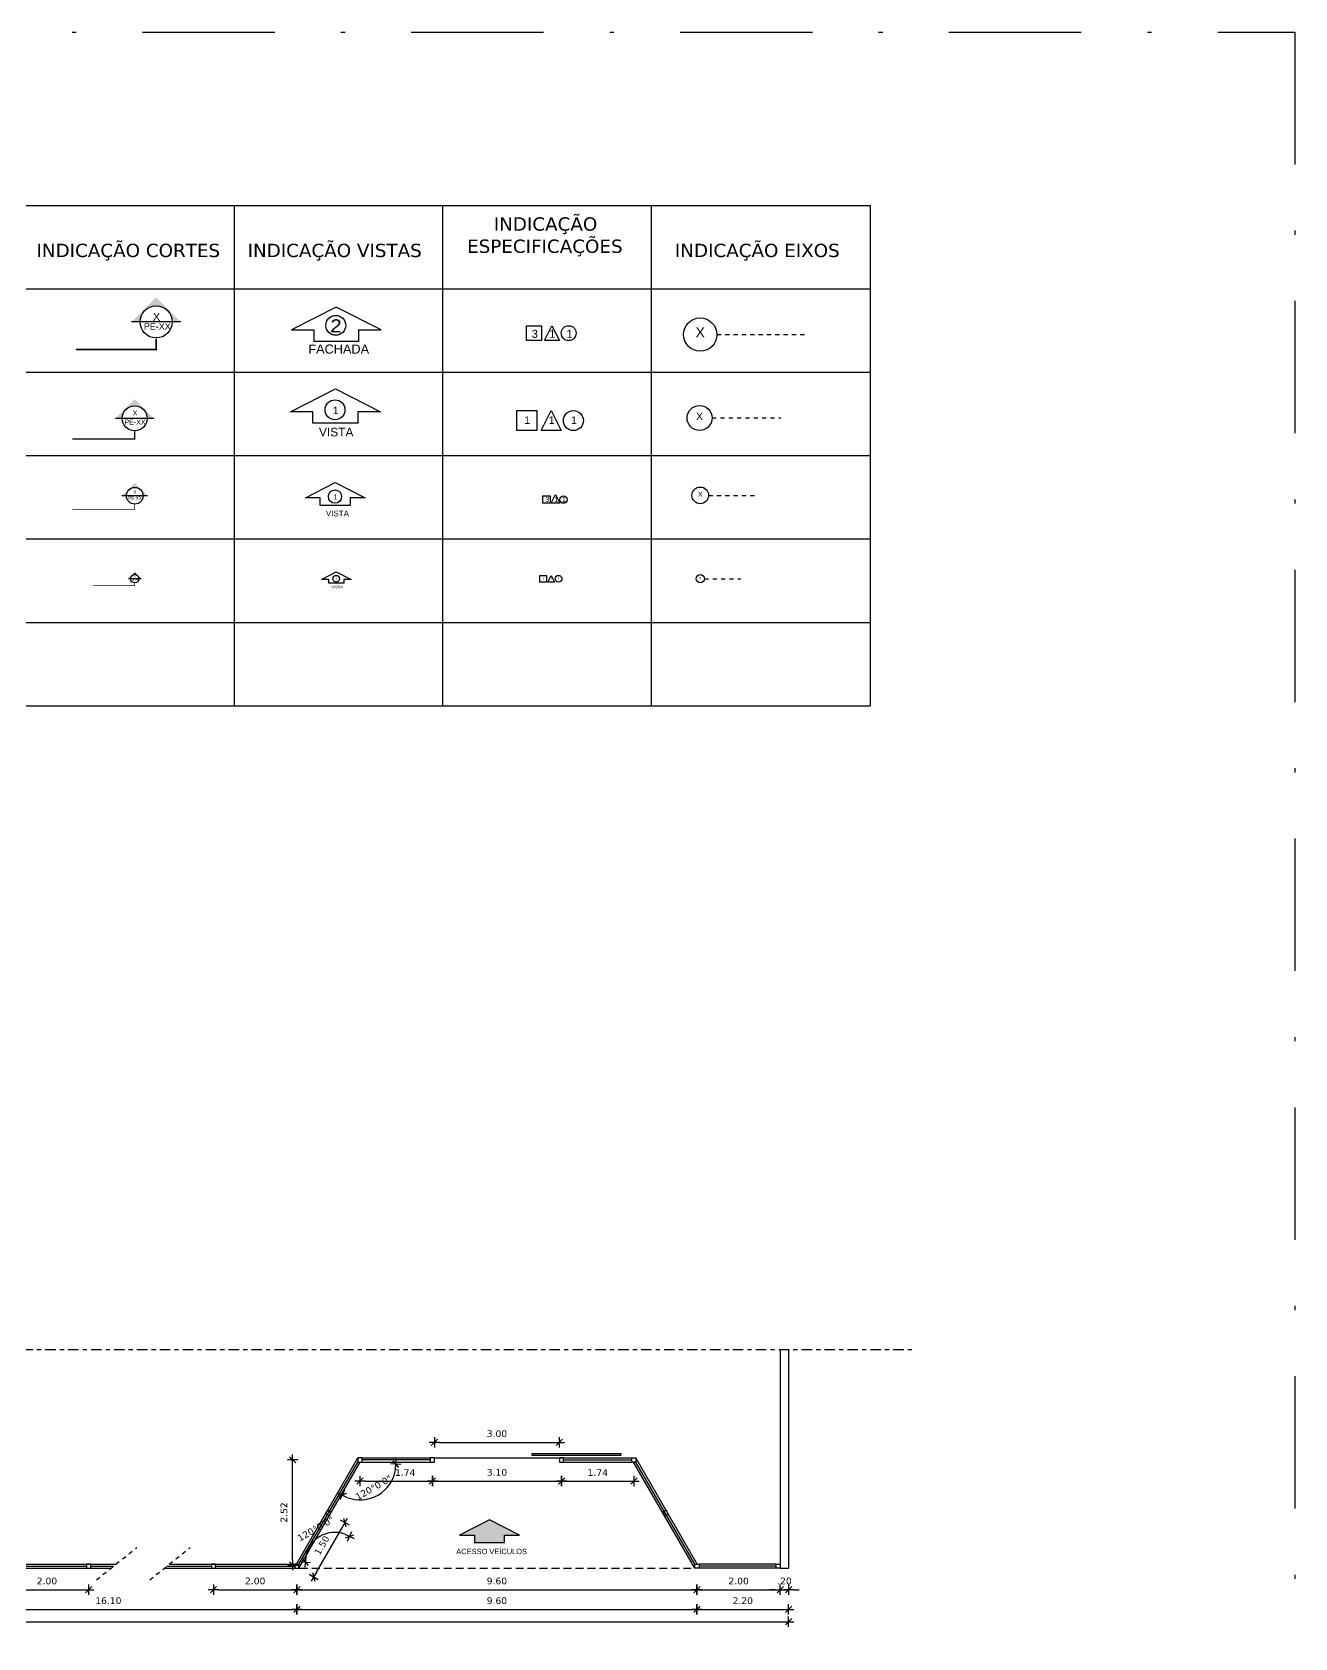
# Model space of a CAD drawing. Extents: x 257.2 to 349.4, y 13.2 to 90.5.
# Drawn here: x 319.09 to 349.39, y 52 to 90.53 of the extents above; entities that cross this region are included whole.
import ezdxf

# ---------------------------------------------------------------- set-up
doc = ezdxf.new("R2010")
doc.units = 0
doc.header["$LTSCALE"] = 0.005
doc.header["$PDMODE"] = 3
for name, pattern in [('C5', [60, 50, -5, 0, -5]), ('CONTINU', [0]), ('DASHDOT', [25.4, 12.7, -6.35, 0, -6.35]), ('DASHED2', [0.375, 0.25, -0.125]), ('TRACEJADO_G', [0.375, 0.25, -0.125])]:
    doc.linetypes.add(name, pattern=pattern)
doc.layers.get('0').update_dxf_attribs({"linetype": 'CONTINUOUS'})
doc.layers.get('Defpoints').update_dxf_attribs({"linetype": 'CONTINUOUS'})
for name, color, linetype in [('A-COTAS', 1, 'CONTINUOUS'), ('A-MURO', 2, 'CONTINUOUS'), ('A-PISOS-CTEL', 2, 'TRACEJADO_G'), ('A-PISOS-NIVEL', 1, 'CONTINUOUS'), ('AR-PIS', 1, 'CONTINUOUS'), ('ARQ-CTA-1_100', 1, 'CONTINUOUS'), ('ARQ-EXO-1_025', 251, 'C5'), ('ARQ-EXO-1_050', 251, 'C5'), ('ARQ-EXO-1_100', 251, 'C5'), ('ARQ-PROJ', 2, 'DASHED2'), ('ARQ-SMB-1_025', 1, 'CONTINUOUS'), ('ARQ-SMB-1_050', 1, 'CONTINUOUS'), ('ARQ-SMB-1_100', 1, 'CONTINUOUS'), ('ARQ-TXT', 2, 'CONTINUOUS'), ('ARQ-TXT-1_025', 6, 'CONTINUOUS'), ('ARQ-TXT-1_050', 2, 'CONTINUOUS'), ('ARQ-TXT-1_100', 2, 'CONTINUOUS'), ('PORTAL_VTA_PROX', 1, 'CONTINUOUS')]:
    doc.layers.add(name, color=color, linetype=linetype)
doc.styles.add('A20', font='arial.ttf', dxfattribs={"height": 0.2})
doc.styles.add('A26', font='arial.ttf', dxfattribs={"height": 0.26})
doc.styles.add('ESC-50-A20', font='arial.ttf', dxfattribs={"height": 0.1})
doc.styles.add('FNDE Texto Cota 0100', font='verdana.ttf', dxfattribs={"height": 0.16})
doc.dimstyles.new('FNDE 1-0100', dxfattribs={"dimscale": 2.5, "dimtxt": 0.16, "dimasz": 0.05, "dimexe": 0.15, "dimexo": 0.15, "dimgap": 0.05, "dimtad": 1, "dimzin": 4, "dimdsep": 46, "dimtxsty": 'FNDE Texto Cota 0100', "dimblk": 'tic', "dimcen": 0.15, "dimdle": 0.15, "dimse1": 1, "dimse2": 1, "dimclrd": 251, "dimclre": 251, "dimclrt": 256, "dimaunit": 1, "dimadec": 3, "dimazin": 0, "dimtfac": 1, "dimtix": 1, "dimtmove": 2, "dimatfit": 3, "dimldrblk": 'tic', "dimfxl": 0.15, "dimtvp": 1, "dimtolj": 1, "dimtzin": 0, "dimarcsym": 0})

# ---------------------------------------------------------------- blocks, each defined once
blk = doc.blocks.new('tic')
at = {"color": 251}
for p, q in [((-1, 0), (1, 0)), ((0, -1), (0, 1))]:
    blk.add_line(p, q, dxfattribs=at)
blk.add_line((-0.6, -0.6), (0.6, 0.6))
blk = doc.blocks.new('*D29')
at = {"layer": 'ARQ-CTA-1_100', "color": 251, "lineweight": -2, "transparency": 16777216}
blk.add_arc((326.352, 53.826), 0.709, 70.1152, 169.8848, dxfattribs=at)
at = {"layer": 'Defpoints', "color": 0, "transparency": 16777216}
for p in [(327.795, 56.324), (326.229, 54.524), (286.364, 53.826), (326.289, 53.826), (326.352, 53.826)]:
    blk.add_point(p, dxfattribs=at)
at = {"layer": 'ARQ-CTA-1_100', "color": 251, "lineweight": -2, "transparency": 16777216, "xscale": 0.125, "yscale": 0.125, "zscale": 0.125}
for p, rotation in [((326.707, 54.44), 335.057583377273), ((325.643, 53.826), 264.9424166227138)]:
    blk.add_blockref('tic', p, dxfattribs=dict(at, rotation=rotation))
at = {"layer": 'ARQ-CTA-1_100', "transparency": 16777216, "insert": (325.894, 54.621), "char_height": 0.16, "attachment_point": 5, "rotation": 30, "style": 'FNDE Texto Cota 0100'}
blk.add_mtext('\\A1;120°0\'0"', dxfattribs=at)
blk = doc.blocks.new('*D31')
at = {"layer": 'ARQ-CTA-1_100', "color": 251, "lineweight": -2, "transparency": 16777216}
blk.add_line((325.341, 53.876), (325.341, 56.151), dxfattribs=at)
at = {"layer": 'Defpoints', "color": 0, "transparency": 16777216}
for p in [(325.341, 56.276), (326.889, 56.276), (325.368, 53.751)]:
    blk.add_point(p, dxfattribs=at)
at = {"layer": 'ARQ-CTA-1_100', "color": 251, "lineweight": -2, "transparency": 16777216, "xscale": 0.125, "yscale": 0.125, "zscale": 0.125}
for p, rotation in [((325.341, 56.276), 90), ((325.341, 53.751), 270)]:
    blk.add_blockref('tic', p, dxfattribs=dict(at, rotation=rotation))
at = {"layer": 'ARQ-CTA-1_100', "transparency": 16777216, "insert": (325.133, 55.013), "char_height": 0.16, "attachment_point": 5, "rotation": 90, "style": 'FNDE Texto Cota 0100'}
blk.add_mtext('\\A1;2.52', dxfattribs=at)
blk = doc.blocks.new('*D32')
at = {"layer": 'ARQ-CTA-1_100', "color": 251, "lineweight": -2, "transparency": 16777216}
blk.add_line((328.868, 56.694), (331.618, 56.694), dxfattribs=at)
at = {"layer": 'Defpoints', "color": 0, "transparency": 16777216}
for p in [(331.743, 56.694), (328.743, 56.324), (331.743, 56.324)]:
    blk.add_point(p, dxfattribs=at)
at = {"layer": 'ARQ-CTA-1_100', "color": 251, "lineweight": -2, "transparency": 16777216, "xscale": 0.125, "yscale": 0.125, "zscale": 0.125, "rotation": 180}
blk.add_blockref('tic', (328.743, 56.694), dxfattribs=at)
at = {"layer": 'ARQ-CTA-1_100', "color": 251, "lineweight": -2, "transparency": 16777216, "xscale": 0.125, "yscale": 0.125, "zscale": 0.125}
blk.add_blockref('tic', (331.743, 56.694), dxfattribs=at)
at = {"layer": 'ARQ-CTA-1_100', "transparency": 16777216, "insert": (330.243, 56.902), "char_height": 0.16, "attachment_point": 5, "style": 'FNDE Texto Cota 0100'}
blk.add_mtext('\\A1;3.00', dxfattribs=at)
blk = doc.blocks.new('*D33')
at = {"layer": 'ARQ-CTA-1_100', "color": 251, "lineweight": -2, "transparency": 16777216}
for p, q in [((336.918, 53.161), (336.793, 53.161)), ((337.043, 53.161), (337.243, 53.161)), ((337.368, 53.161), (337.493, 53.161))]:
    blk.add_line(p, q, dxfattribs=at)
at = {"layer": 'Defpoints', "color": 0, "transparency": 16777216}
for p in [(337.043, 53.676), (337.243, 53.676), (337.243, 53.161)]:
    blk.add_point(p, dxfattribs=at)
at = {"layer": 'ARQ-CTA-1_100', "color": 251, "lineweight": -2, "transparency": 16777216, "xscale": 0.125, "yscale": 0.125, "zscale": 0.125}
blk.add_blockref('tic', (337.043, 53.161), dxfattribs=at)
at = {"layer": 'ARQ-CTA-1_100', "color": 251, "lineweight": -2, "transparency": 16777216, "xscale": 0.125, "yscale": 0.125, "zscale": 0.125, "rotation": 180}
blk.add_blockref('tic', (337.243, 53.161), dxfattribs=at)
at = {"layer": 'ARQ-CTA-1_100', "transparency": 16777216, "insert": (337.143, 53.369), "char_height": 0.16, "attachment_point": 5, "style": 'FNDE Texto Cota 0100'}
blk.add_mtext('\\A1;.20', dxfattribs=at)
blk = doc.blocks.new('*D41')
at = {"layer": 'ARQ-CTA-1_100', "color": 251, "lineweight": -2, "transparency": 16777216}
blk.add_line((318.572, 53.161), (320.322, 53.161), dxfattribs=at)
at = {"layer": 'Defpoints', "color": 0, "transparency": 16777216}
for p in [(318.447, 53.676), (320.447, 53.676), (320.447, 53.161)]:
    blk.add_point(p, dxfattribs=at)
at = {"layer": 'ARQ-CTA-1_100', "color": 251, "lineweight": -2, "transparency": 16777216, "xscale": 0.125, "yscale": 0.125, "zscale": 0.125, "rotation": 180}
blk.add_blockref('tic', (318.447, 53.161), dxfattribs=at)
at = {"layer": 'ARQ-CTA-1_100', "color": 251, "lineweight": -2, "transparency": 16777216, "xscale": 0.125, "yscale": 0.125, "zscale": 0.125}
blk.add_blockref('tic', (320.447, 53.161), dxfattribs=at)
at = {"layer": 'ARQ-CTA-1_100', "transparency": 16777216, "insert": (319.447, 53.369), "char_height": 0.16, "attachment_point": 5, "style": 'FNDE Texto Cota 0100'}
blk.add_mtext('\\A1;2.00', dxfattribs=at)
blk = doc.blocks.new('*D42')
at = {"layer": 'ARQ-CTA-1_100', "color": 251, "lineweight": -2, "transparency": 16777216}
blk.add_line((323.568, 53.161), (325.318, 53.161), dxfattribs=at)
at = {"layer": 'Defpoints', "color": 0, "transparency": 16777216}
for p in [(323.443, 53.676), (325.443, 53.676), (325.443, 53.161)]:
    blk.add_point(p, dxfattribs=at)
at = {"layer": 'ARQ-CTA-1_100', "color": 251, "lineweight": -2, "transparency": 16777216, "xscale": 0.125, "yscale": 0.125, "zscale": 0.125, "rotation": 180}
blk.add_blockref('tic', (323.443, 53.161), dxfattribs=at)
at = {"layer": 'ARQ-CTA-1_100', "color": 251, "lineweight": -2, "transparency": 16777216, "xscale": 0.125, "yscale": 0.125, "zscale": 0.125}
blk.add_blockref('tic', (325.443, 53.161), dxfattribs=at)
at = {"layer": 'ARQ-CTA-1_100', "transparency": 16777216, "insert": (324.443, 53.369), "char_height": 0.16, "attachment_point": 5, "style": 'FNDE Texto Cota 0100'}
blk.add_mtext('\\A1;2.00', dxfattribs=at)
blk = doc.blocks.new('*D43')
at = {"layer": 'ARQ-CTA-1_100', "color": 251, "lineweight": -2, "transparency": 16777216}
blk.add_line((325.911, 53.58), (326.536, 54.662), dxfattribs=at)
at = {"layer": 'Defpoints', "color": 0, "transparency": 16777216}
for p in [(326.243, 54.975), (326.598, 54.77), (325.493, 53.676)]:
    blk.add_point(p, dxfattribs=at)
at = {"layer": 'ARQ-CTA-1_100', "color": 251, "lineweight": -2, "transparency": 16777216, "xscale": 0.125, "yscale": 0.125, "zscale": 0.125}
for p, rotation in [((326.598, 54.77), 59.99999999998711), ((325.848, 53.471), 239.9999999999871)]:
    blk.add_blockref('tic', p, dxfattribs=dict(at, rotation=rotation))
at = {"layer": 'ARQ-CTA-1_100', "transparency": 16777216, "insert": (326.043, 54.225), "char_height": 0.16, "attachment_point": 5, "rotation": 60, "style": 'FNDE Texto Cota 0100'}
blk.add_mtext('\\A1;1.50', dxfattribs=at)
blk = doc.blocks.new('*D44')
at = {"layer": 'ARQ-CTA-1_100', "color": 251, "lineweight": -2, "transparency": 16777216}
blk.add_line((327.082, 55.767), (328.57, 55.767), dxfattribs=at)
at = {"layer": 'Defpoints', "color": 0, "transparency": 16777216}
for p in [(326.957, 56.224), (328.695, 56.224), (328.695, 55.767)]:
    blk.add_point(p, dxfattribs=at)
at = {"layer": 'ARQ-CTA-1_100', "color": 251, "lineweight": -2, "transparency": 16777216, "xscale": 0.125, "yscale": 0.125, "zscale": 0.125, "rotation": 180}
blk.add_blockref('tic', (326.957, 55.767), dxfattribs=at)
at = {"layer": 'ARQ-CTA-1_100', "color": 251, "lineweight": -2, "transparency": 16777216, "xscale": 0.125, "yscale": 0.125, "zscale": 0.125}
blk.add_blockref('tic', (328.695, 55.767), dxfattribs=at)
at = {"layer": 'ARQ-CTA-1_100', "transparency": 16777216, "insert": (328.042, 55.972), "char_height": 0.16, "attachment_point": 5, "style": 'FNDE Texto Cota 0100'}
blk.add_mtext('\\A1;1.74', dxfattribs=at)
blk = doc.blocks.new('*D45')
at = {"layer": 'ARQ-CTA-1_100', "color": 251, "lineweight": -2, "transparency": 16777216}
blk.add_line((328.82, 55.767), (331.67, 55.767), dxfattribs=at)
at = {"layer": 'Defpoints', "color": 0, "transparency": 16777216}
for p in [(331.795, 55.767), (328.695, 55.201), (331.795, 55.201)]:
    blk.add_point(p, dxfattribs=at)
at = {"layer": 'ARQ-CTA-1_100', "color": 251, "lineweight": -2, "transparency": 16777216, "xscale": 0.125, "yscale": 0.125, "zscale": 0.125, "rotation": 180}
blk.add_blockref('tic', (328.695, 55.767), dxfattribs=at)
at = {"layer": 'ARQ-CTA-1_100', "color": 251, "lineweight": -2, "transparency": 16777216, "xscale": 0.125, "yscale": 0.125, "zscale": 0.125}
blk.add_blockref('tic', (331.795, 55.767), dxfattribs=at)
at = {"layer": 'ARQ-CTA-1_100', "transparency": 16777216, "insert": (330.245, 55.975), "char_height": 0.16, "attachment_point": 5, "style": 'FNDE Texto Cota 0100'}
blk.add_mtext('\\A1;3.10', dxfattribs=at)
blk = doc.blocks.new('*D46')
at = {"layer": 'ARQ-CTA-1_100', "color": 251, "lineweight": -2, "transparency": 16777216}
blk.add_line((331.92, 55.767), (333.408, 55.767), dxfattribs=at)
at = {"layer": 'Defpoints', "color": 0, "transparency": 16777216}
for p in [(331.795, 56.224), (333.533, 56.224), (333.533, 55.767)]:
    blk.add_point(p, dxfattribs=at)
at = {"layer": 'ARQ-CTA-1_100', "color": 251, "lineweight": -2, "transparency": 16777216, "xscale": 0.125, "yscale": 0.125, "zscale": 0.125, "rotation": 180}
blk.add_blockref('tic', (331.795, 55.767), dxfattribs=at)
at = {"layer": 'ARQ-CTA-1_100', "color": 251, "lineweight": -2, "transparency": 16777216, "xscale": 0.125, "yscale": 0.125, "zscale": 0.125}
blk.add_blockref('tic', (333.533, 55.767), dxfattribs=at)
at = {"layer": 'ARQ-CTA-1_100', "transparency": 16777216, "insert": (332.664, 55.972), "char_height": 0.16, "attachment_point": 5, "style": 'FNDE Texto Cota 0100'}
blk.add_mtext('\\A1;1.74', dxfattribs=at)
blk = doc.blocks.new('*D47')
at = {"layer": 'ARQ-CTA-1_100', "color": 251, "lineweight": -2, "transparency": 16777216}
blk.add_line((325.568, 53.161), (334.918, 53.161), dxfattribs=at)
at = {"layer": 'Defpoints', "color": 0, "transparency": 16777216}
for p in [(325.443, 53.676), (335.043, 53.676), (335.043, 53.161)]:
    blk.add_point(p, dxfattribs=at)
at = {"layer": 'ARQ-CTA-1_100', "color": 251, "lineweight": -2, "transparency": 16777216, "xscale": 0.125, "yscale": 0.125, "zscale": 0.125, "rotation": 180}
blk.add_blockref('tic', (325.443, 53.161), dxfattribs=at)
at = {"layer": 'ARQ-CTA-1_100', "color": 251, "lineweight": -2, "transparency": 16777216, "xscale": 0.125, "yscale": 0.125, "zscale": 0.125}
blk.add_blockref('tic', (335.043, 53.161), dxfattribs=at)
at = {"layer": 'ARQ-CTA-1_100', "transparency": 16777216, "insert": (330.243, 53.369), "char_height": 0.16, "attachment_point": 5, "style": 'FNDE Texto Cota 0100'}
blk.add_mtext('\\A1;9.60', dxfattribs=at)
blk = doc.blocks.new('*D48')
at = {"layer": 'ARQ-CTA-1_100', "color": 251, "lineweight": -2, "transparency": 16777216}
blk.add_line((335.168, 53.161), (336.918, 53.161), dxfattribs=at)
at = {"layer": 'Defpoints', "color": 0, "transparency": 16777216}
for p in [(335.043, 53.676), (337.043, 53.676), (337.043, 53.161)]:
    blk.add_point(p, dxfattribs=at)
at = {"layer": 'ARQ-CTA-1_100', "color": 251, "lineweight": -2, "transparency": 16777216, "xscale": 0.125, "yscale": 0.125, "zscale": 0.125, "rotation": 180}
blk.add_blockref('tic', (335.043, 53.161), dxfattribs=at)
at = {"layer": 'ARQ-CTA-1_100', "color": 251, "lineweight": -2, "transparency": 16777216, "xscale": 0.125, "yscale": 0.125, "zscale": 0.125}
blk.add_blockref('tic', (337.043, 53.161), dxfattribs=at)
at = {"layer": 'ARQ-CTA-1_100', "transparency": 16777216, "insert": (336.043, 53.369), "char_height": 0.16, "attachment_point": 5, "style": 'FNDE Texto Cota 0100'}
blk.add_mtext('\\A1;2.00', dxfattribs=at)
blk = doc.blocks.new('*D62')
at = {"layer": 'ARQ-CTA-1_100', "color": 251, "lineweight": -2, "transparency": 16777216}
blk.add_arc((326.961, 56.174), 0.859, 248.3497, 351.6503, dxfattribs=at)
at = {"layer": 'Defpoints', "color": 0, "transparency": 16777216}
for p in [(326.961, 56.174), (326.961, 56.174), (330.644, 56.174), (327.11, 55.329), (325.518, 53.676)]:
    blk.add_point(p, dxfattribs=at)
at = {"layer": 'ARQ-CTA-1_100', "color": 251, "lineweight": -2, "transparency": 16777216, "xscale": 0.125, "yscale": 0.125, "zscale": 0.125}
for p, rotation in [((327.819, 56.174), 85.82516409020327), ((326.531, 55.43), 154.1748359097808)]:
    blk.add_blockref('tic', p, dxfattribs=dict(at, rotation=rotation))
at = {"layer": 'ARQ-CTA-1_100', "transparency": 16777216, "insert": (327.286, 55.611), "char_height": 0.16, "attachment_point": 5, "rotation": 30, "style": 'FNDE Texto Cota 0100'}
blk.add_mtext('\\A1;120°0\'0"', dxfattribs=at)
blk = doc.blocks.new('*D65')
at = {"layer": 'ARQ-CTA-1_100', "color": 251, "lineweight": -2, "transparency": 16777216}
blk.add_line((316.522, 52.687), (325.318, 52.687), dxfattribs=at)
at = {"layer": 'Defpoints', "color": 0, "transparency": 16777216}
for p in [(316.397, 53.676), (325.443, 53.676), (325.443, 52.687)]:
    blk.add_point(p, dxfattribs=at)
at = {"layer": 'ARQ-CTA-1_100', "color": 251, "lineweight": -2, "transparency": 16777216, "xscale": 0.125, "yscale": 0.125, "zscale": 0.125, "rotation": 180}
blk.add_blockref('tic', (316.397, 52.687), dxfattribs=at)
at = {"layer": 'ARQ-CTA-1_100', "color": 251, "lineweight": -2, "transparency": 16777216, "xscale": 0.125, "yscale": 0.125, "zscale": 0.125}
blk.add_blockref('tic', (325.443, 52.687), dxfattribs=at)
at = {"layer": 'ARQ-CTA-1_100', "transparency": 16777216, "insert": (320.92, 52.896), "char_height": 0.16, "attachment_point": 5, "style": 'FNDE Texto Cota 0100'}
blk.add_mtext('\\A1;16.10', dxfattribs=at)
blk = doc.blocks.new('*D66')
at = {"layer": 'ARQ-CTA-1_100', "color": 251, "lineweight": -2, "transparency": 16777216}
blk.add_line((325.568, 52.687), (334.918, 52.687), dxfattribs=at)
at = {"layer": 'Defpoints', "color": 0, "transparency": 16777216}
for p in [(325.443, 53.203), (335.043, 53.203), (335.043, 52.687)]:
    blk.add_point(p, dxfattribs=at)
at = {"layer": 'ARQ-CTA-1_100', "color": 251, "lineweight": -2, "transparency": 16777216, "xscale": 0.125, "yscale": 0.125, "zscale": 0.125, "rotation": 180}
blk.add_blockref('tic', (325.443, 52.687), dxfattribs=at)
at = {"layer": 'ARQ-CTA-1_100', "color": 251, "lineweight": -2, "transparency": 16777216, "xscale": 0.125, "yscale": 0.125, "zscale": 0.125}
blk.add_blockref('tic', (335.043, 52.687), dxfattribs=at)
at = {"layer": 'ARQ-CTA-1_100', "transparency": 16777216, "insert": (330.243, 52.896), "char_height": 0.16, "attachment_point": 5, "style": 'FNDE Texto Cota 0100'}
blk.add_mtext('\\A1;9.60', dxfattribs=at)
blk = doc.blocks.new('*D67')
at = {"layer": 'ARQ-CTA-1_100', "color": 251, "lineweight": -2, "transparency": 16777216}
blk.add_line((335.168, 52.687), (337.118, 52.687), dxfattribs=at)
at = {"layer": 'Defpoints', "color": 0, "transparency": 16777216}
for p in [(335.043, 53.676), (337.243, 53.676), (337.243, 52.687)]:
    blk.add_point(p, dxfattribs=at)
at = {"layer": 'ARQ-CTA-1_100', "color": 251, "lineweight": -2, "transparency": 16777216, "xscale": 0.125, "yscale": 0.125, "zscale": 0.125, "rotation": 180}
blk.add_blockref('tic', (335.043, 52.687), dxfattribs=at)
at = {"layer": 'ARQ-CTA-1_100', "color": 251, "lineweight": -2, "transparency": 16777216, "xscale": 0.125, "yscale": 0.125, "zscale": 0.125}
blk.add_blockref('tic', (337.243, 52.687), dxfattribs=at)
at = {"layer": 'ARQ-CTA-1_100', "transparency": 16777216, "insert": (336.143, 52.896), "char_height": 0.16, "attachment_point": 5, "style": 'FNDE Texto Cota 0100'}
blk.add_mtext('\\A1;2.20', dxfattribs=at)
blk = doc.blocks.new('*D68')
at = {"layer": 'ARQ-CTA-1_100', "color": 251, "lineweight": -2, "transparency": 16777216}
blk.add_line((292.881, 52.393), (337.118, 52.393), dxfattribs=at)
at = {"layer": 'Defpoints', "color": 0, "transparency": 16777216}
for p in [(292.756, 53.855), (337.243, 53.855), (337.243, 52.393)]:
    blk.add_point(p, dxfattribs=at)
at = {"layer": 'ARQ-CTA-1_100', "color": 251, "lineweight": -2, "transparency": 16777216, "xscale": 0.125, "yscale": 0.125, "zscale": 0.125, "rotation": 180}
blk.add_blockref('tic', (292.756, 52.393), dxfattribs=at)
at = {"layer": 'ARQ-CTA-1_100', "color": 251, "lineweight": -2, "transparency": 16777216, "xscale": 0.125, "yscale": 0.125, "zscale": 0.125}
blk.add_blockref('tic', (337.243, 52.393), dxfattribs=at)
at = {"layer": 'ARQ-CTA-1_100', "transparency": 16777216, "insert": (315, 52.601), "char_height": 0.16, "attachment_point": 5, "style": 'FNDE Texto Cota 0100'}
blk.add_mtext('\\A1;80', dxfattribs=at)
blk = doc.blocks.new('FNDE-Ind Corte-1_050')
blk.add_hatch(color=251).paths.add_polyline_path([(242.306, -4.253), (242.414, -4.253, -1), (242.814, -4.253), (242.922, -4.253), (242.614, -3.945)])
at = {"color": 251, "linetype": 'Continuous'}
blk.add_line((242.922, -4.253), (242.306, -4.253), dxfattribs=at)
blk.add_circle((242.614, -4.253), 0.2, dxfattribs=at)
blk = doc.blocks.new('FNDE-Ind Corte-1_025')
blk.add_hatch(color=251).paths.add_polyline_path([(242.46, -6.253), (242.514, -6.253, -1), (242.714, -6.253), (242.768, -6.253), (242.614, -6.099)])
at = {"color": 251, "linetype": 'Continuous'}
blk.add_line((242.768, -6.253), (242.46, -6.253), dxfattribs=at)
blk.add_circle((242.614, -6.253), 0.1, dxfattribs=at)
blk = doc.blocks.new('FNDE-Ind Corte-1_100')
blk.add_hatch(color=251).paths.add_polyline_path([(241.999, -2.386), (242.214, -2.386, -1), (243.014, -2.386), (243.229, -2.386), (242.614, -1.77)])
at = {"color": 251, "linetype": 'Continuous'}
blk.add_line((243.229, -2.386), (241.999, -2.386), dxfattribs=at)
blk.add_circle((242.614, -2.386), 0.4, dxfattribs=at)

msp = doc.modelspace()

# ---------------------------------------------------------------- hatches: boundary and pattern name
at = {"layer": 'A-COTAS'}
h = msp.add_hatch(color=253, dxfattribs=at)
h.dxf.hatch_style = 1
h.paths.add_polyline_path([(330.424, 54.472), (330.783, 54.472), (330.065, 54.837), (329.346, 54.472), (329.705, 54.472), (329.705, 54.289), (330.424, 54.289)])

# ---------------------------------------------------------------- linework, layer by layer
at = {"color": 251}
for p, q in [((290.326, 86.369), (339.199, 86.369)), ((323.941, 86.369), (323.941, 74.369)), ((328.941, 86.369), (328.941, 74.369)), ((333.941, 86.369), (333.941, 74.369)), ((339.199, 86.369), (339.199, 74.369)), ((328.941, 84.416), (328.941, 74.369)), ((290.326, 84.369), (339.199, 84.369)), ((290.326, 84.369), (339.199, 84.369)), ((290.326, 82.369), (339.199, 82.369)), ((290.326, 80.369), (339.199, 80.369)), ((290.326, 78.369), (339.199, 78.369)), ((290.326, 76.369), (339.199, 76.369)), ((290.326, 74.369), (339.199, 74.369))]:
    msp.add_line(p, q, dxfattribs=at)
at = {"linetype": 'DASHDOT', "ltscale": 50}
msp.add_lwpolyline([(257.238, 90.53), (349.391, 90.53), (349.391, 13.227), (257.238, 13.227)], close=True, dxfattribs=at)
at = {"color": 3}
for points in [[(326.907, 56.224), (327.007, 56.224), (327.007, 56.324), (326.907, 56.324)], [(328.645, 56.224), (328.745, 56.224), (328.745, 56.324), (328.645, 56.324)], [(331.743, 56.224), (331.843, 56.224), (331.843, 56.324), (331.743, 56.324)], [(333.58, 56.224), (333.48, 56.224), (333.48, 56.324), (333.58, 56.324)], [(326.268, 55.018), (326.218, 54.932), (326.132, 54.982), (326.182, 55.068)], [(334.219, 55.018), (334.269, 54.932), (334.355, 54.982), (334.305, 55.068)], [(320.397, 53.676), (320.497, 53.676), (320.497, 53.776), (320.397, 53.776)], [(323.393, 53.676), (323.493, 53.676), (323.493, 53.776), (323.393, 53.776)], [(325.393, 53.676), (325.493, 53.676), (325.493, 53.776), (325.393, 53.776)], [(335.093, 53.676), (334.993, 53.676), (334.993, 53.776), (335.093, 53.776)], [(337.043, 53.676), (336.943, 53.676), (336.943, 53.776), (337.043, 53.776)]]:
    msp.add_lwpolyline(points, close=True, dxfattribs=at)
at = {"layer": 'A-MURO'}
for p, q in [((337.043, 58.927), (337.043, 53.676)), ((337.243, 58.927), (337.243, 53.676)), ((337.043, 53.676), (337.243, 53.676))]:
    msp.add_line(p, q, dxfattribs=at)
at = {"layer": 'A-PISOS-CTEL', "color": 1, "linetype": 'TRACEJADO_G', "ltscale": 150}
msp.add_line((325.518, 53.676), (334.993, 53.676), dxfattribs=at)
at = {"layer": 'A-PISOS-NIVEL', "color": 1}
for p, q in [((328.743, 56.324), (331.743, 56.324)), ((331.743, 56.324), (333.48, 56.324)), ((331.743, 56.224), (333.48, 56.224))]:
    msp.add_line(p, q, dxfattribs=at)
msp.add_lwpolyline([(331.09, 56.377), (331.09, 56.427), (333.22, 56.427), (333.22, 56.377), (331.09, 56.377)], dxfattribs=at)
at = {"layer": 'AR-PIS', "color": 251, "ltscale": 10}
for p, q in [((328.645, 56.274), (327.007, 56.274)), ((331.843, 56.274), (333.48, 56.274)), ((325.493, 53.776), (326.907, 56.224)), ((334.993, 53.776), (333.58, 56.224)), ((318.497, 53.726), (320.397, 53.726)), ((320.497, 53.726), (321.045, 53.726)), ((322.324, 53.726), (323.393, 53.726)), ((323.493, 53.726), (325.393, 53.726)), ((336.943, 53.726), (335.093, 53.726))]:
    msp.add_line(p, q, dxfattribs=at)
at = {"layer": 'ARQ-EXO-1_025', "ltscale": 0.05}
msp.add_line((335.223, 77.416), (336.092, 77.416), dxfattribs=at)
at = {"layer": 'ARQ-EXO-1_025'}
msp.add_line((289.705, 58.927), (340.201, 58.927), dxfattribs=at)
at = {"layer": 'ARQ-EXO-1_025', "linetype": 'CONTINU'}
msp.add_circle((335.123, 77.416), 0.1, dxfattribs=at)
at = {"layer": 'ARQ-EXO-1_050', "ltscale": 0.1}
msp.add_line((335.323, 79.416), (336.421, 79.416), dxfattribs=at)
at = {"layer": 'ARQ-EXO-1_050', "linetype": 'CONTINU'}
msp.add_circle((335.123, 79.416), 0.2, dxfattribs=at)
at = {"layer": 'ARQ-EXO-1_100', "ltscale": 0.2}
for p, q in [((335.521, 83.272), (337.718, 83.272)), ((335.405, 81.272), (337.053, 81.272))]:
    msp.add_line(p, q, dxfattribs=at)
at = {"layer": 'ARQ-EXO-1_100', "linetype": 'CONTINU'}
for centre, radius in [((335.121, 83.272), 0.4), ((335.105, 81.272), 0.3)]:
    msp.add_circle(centre, radius, dxfattribs=at)
at = {"layer": 'ARQ-PROJ'}
for p, q in [((320.634, 53.396), (321.602, 54.174)), ((321.913, 53.396), (322.881, 54.174))]:
    msp.add_line(p, q, dxfattribs=at)
at = {"layer": 'ARQ-SMB-1_025'}
msp.add_lwpolyline([(331.271, 77.496), (331.431, 77.496), (331.431, 77.336), (331.271, 77.336)], close=True, dxfattribs=at)
msp.add_lwpolyline([(331.464, 77.336), (331.544, 77.496), (331.624, 77.336), (331.464, 77.336)], dxfattribs=at)
at = {"layer": 'ARQ-SMB-1_025', "color": 251, "linetype": 'DASHDOT', "ltscale": 0.15}
msp.add_lwpolyline([(321.551, 77.316, 0.01, 0.01, 0), (321.551, 77.248, 0.01, 0.01, 0), (320.551, 77.248, 0, 0, 0)], format="xyseb", dxfattribs=at)
at = {"layer": 'ARQ-SMB-1_025'}
msp.add_circle((331.723, 77.416), 0.08, dxfattribs=at)
at = {"layer": 'ARQ-SMB-1_050', "color": 251, "linetype": 'DASHDOT', "ltscale": 0.3}
msp.add_lwpolyline([(321.551, 79.216, 0.02, 0.02, 0), (321.551, 79.081, 0.02, 0.02, 0), (320.051, 79.081, 0, 0, 0)], format="xyseb", dxfattribs=at)
at = {"layer": 'ARQ-SMB-1_100', "elevation": -2.835}
msp.add_lwpolyline([(326.927, 83.385), (327.466, 83.385), (326.388, 83.934), (325.311, 83.385), (325.85, 83.385), (325.85, 83.111), (326.927, 83.111), (326.927, 83.385)], dxfattribs=at)
at = {"layer": 'ARQ-SMB-1_100'}
for points in [[(330.951, 83.486), (331.31, 83.486), (331.31, 83.128), (330.951, 83.128)], [(330.722, 81.449), (331.202, 81.449), (331.202, 80.969), (330.722, 80.969)], [(331.342, 79.401), (331.518, 79.401), (331.518, 79.225), (331.342, 79.225)]]:
    msp.add_lwpolyline(points, close=True, dxfattribs=at)
for points in [[(331.384, 83.128), (331.563, 83.486), (331.742, 83.128), (331.384, 83.128)], [(325.829, 81.422), (325.29, 81.422), (326.368, 81.97), (327.446, 81.422), (326.907, 81.422), (326.907, 81.147), (325.829, 81.147), (325.829, 81.422)], [(331.301, 80.969), (331.541, 81.449), (331.781, 80.969), (331.301, 80.969)], [(326.005, 79.356), (325.646, 79.356), (326.365, 79.721), (327.083, 79.356), (326.724, 79.356), (326.724, 79.173), (326.005, 79.173), (326.005, 79.356)], [(331.652, 79.434), (331.756, 79.225), (331.547, 79.225), (331.652, 79.434)], [(326.209, 77.4), (326.03, 77.4), (326.389, 77.583), (326.748, 77.4), (326.568, 77.4), (326.568, 77.309), (326.209, 77.309), (326.209, 77.4)], [(330.424, 54.472), (330.783, 54.472), (330.065, 54.837), (329.346, 54.472), (329.705, 54.472), (329.705, 54.289), (330.424, 54.289), (330.424, 54.472)]]:
    msp.add_lwpolyline(points, dxfattribs=at)
at = {"layer": 'ARQ-SMB-1_100', "color": 251, "linetype": 'DASHDOT', "ltscale": 0.1}
msp.add_lwpolyline([(322.066, 83.173, 0.0385, 0.0385, 0), (322.066, 82.913, 0.0385, 0.0385, 0), (320.141, 82.913, 0, 0, 0)], format="xyseb", dxfattribs=at)
at = {"layer": 'ARQ-SMB-1_100', "color": 251, "linetype": 'DASHDOT', "ltscale": 0.6}
msp.add_lwpolyline([(321.551, 80.972, 0.03, 0.03, 0), (321.551, 80.768, 0.03, 0.03, 0), (320.051, 80.768, 0, 0, 0)], format="xyseb", dxfattribs=at)
at = {"layer": 'ARQ-SMB-1_100', "color": 2}
for centre, radius in [((326.376, 83.494), 0.239), ((326.358, 81.468), 0.239), ((326.358, 79.386), 0.159), ((326.386, 77.416), 0.0796)]:
    msp.add_circle(centre, radius, dxfattribs=at)
at = {"layer": 'ARQ-SMB-1_100'}
for centre, radius in [((331.964, 83.307), 0.179), ((332.078, 81.209), 0.24), ((331.84, 79.313), 0.088)]:
    msp.add_circle(centre, radius, dxfattribs=at)
at = {"layer": 'PORTAL_VTA_PROX'}
for p, q in [((325.436, 53.776), (326.907, 56.324)), ((327.007, 56.324), (328.645, 56.324)), ((335.051, 53.776), (333.58, 56.324)), ((325.493, 53.676), (326.964, 56.224)), ((327.007, 56.224), (328.645, 56.224)), ((334.993, 53.676), (333.522, 56.224)), ((316.497, 53.776), (321.107, 53.776)), ((316.497, 53.676), (320.983, 53.676)), ((322.262, 53.676), (325.518, 53.676)), ((322.386, 53.776), (325.393, 53.776)), ((336.943, 53.776), (335.093, 53.776)), ((336.943, 53.676), (335.093, 53.676))]:
    msp.add_line(p, q, dxfattribs=at)

# ---------------------------------------------------------------- block references
at = {"layer": 'ARQ-SMB-1_025'}
msp.add_blockref('FNDE-Ind Corte-1_025', (78.939, 83.668), dxfattribs=at)
at = {"layer": 'ARQ-SMB-1_050'}
msp.add_blockref('FNDE-Ind Corte-1_050', (78.94, 83.659), dxfattribs=at)
at = {"layer": 'ARQ-SMB-1_100'}
for p, xscale, yscale, zscale in [((88.542, 85.874), 0.9625343025600117, 0.9625343025600117, 0.9625343025600117), ((139.59, 83.053), 0.75, 0.75, 0.75)]:
    msp.add_blockref('FNDE-Ind Corte-1_100', p, dxfattribs=dict(at, xscale=xscale, yscale=yscale, zscale=zscale))

# ---------------------------------------------------------------- texts
at = {"layer": 'ARQ-SMB-1_100', "color": 2, "style": 'A26', "text_generation_flag": 6, "width": 1.1}
msp.add_text('2', height=0.312, rotation=177.9157, dxfattribs=at).set_placement((326.241, 83.332))
at = {"layer": 'ARQ-SMB-1_100', "color": 2, "style": 'ESC-50-A20'}
msp.add_text('ACESSO VEÍCULOS', height=0.128, dxfattribs=at).set_placement((329.267, 54.014))
at = {"layer": 'ARQ-TXT', "char_height": 0.32, "attachment_point": 1, "style": 'ESC-50-A20'}
for s, width, insert in [('\\pi1.2261;{\\fVerdana|b0|i0|c0|p34;INDICAÇÃO \\P\\pi0.58677;ESPECIFICAÇÕES}', 5, (328.941, 86.086)), ('{\\fVerdana|b0|i0|c0|p34;INDICAÇÃO CORTES}', 16.94727, (319.195, 85.452)), ('\\pi0.31921;{\\fVerdana|b0|i0|c0|p34;INDICAÇÃO VISTAS}', 5, (323.941, 85.452)), ('\\pi0.57205;{\\fVerdana|b0|i0|c0|p34;INDICAÇÃO EIXOS}', 5.25811, (333.941, 85.452))]:
    msp.add_mtext_dynamic_manual_height_columns(s, width=width, gutter_width=0.5, heights=[0], dxfattribs=dict(at, insert=insert))
at = {"layer": 'ARQ-TXT-1_025', "attachment_point": 1}
for s, insert, char_height, width, style in [('X', (321.535, 77.477), 0.04, 2.13204, 'ESC-50-A20'), ('1', (331.337, 77.45), 0.06, 0.04313, 'A20'), ('1', (331.526, 77.45), 0.06, 0.04313, 'A20'), ('1', (331.706, 77.45), 0.06, 0.04313, 'A20'), ('X', (335.095, 77.46), 0.06, 0.04313, 'A20'), ('PE-XX', (321.471, 77.403), 0.04, 2.13204, 'ESC-50-A20')]:
    msp.add_mtext(s, dxfattribs=dict(at, insert=insert, char_height=char_height, width=width, style=style))
at = {"layer": 'ARQ-TXT-1_050', "style": 'ESC-50-A20'}
msp.add_text('FACHADA', height=0.2185, dxfattribs=at).set_placement((325.718, 82.816, -2.835))
at = {"layer": 'ARQ-TXT-1_050', "attachment_point": 1}
for s, insert, char_height, width, style in [('1', (326.305, 81.544), 0.18, 0.12938, 'A20'), ('PE-XX', (321.391, 79.391), 0.08, 4.26409, 'ESC-50-A20'), ('X', (321.52, 79.538), 0.08, 4.26409, 'ESC-50-A20'), ('1', (326.323, 79.437), 0.12, 0.08625, 'A20'), ('3', (331.403, 79.378), 0.12, 0.08625, 'A20'), ('1', (331.619, 79.378), 0.12, 0.08625, 'A20'), ('1', (331.805, 79.378), 0.12, 0.08625, 'A20'), ('X', (335.067, 79.503), 0.12, 0.08625, 'A20'), ('1', (326.368, 77.441), 0.06, 0.04313, 'A20')]:
    msp.add_mtext(s, dxfattribs=dict(at, insert=insert, char_height=char_height, width=width, style=style))
at = {"layer": 'ARQ-TXT-1_050', "attachment_point": 1, "style": 'ESC-50-A20'}
for s, insert, char_height in [('\\pi0.78181;VISTA     ', (325.191, 81.036), 0.2048), ('\\pi0.91946;VISTA     ', (325.221, 79.051), 0.13653), ('\\pi1.0571;VISTA     ', (325.214, 77.252), 0.06827)]:
    msp.add_mtext_dynamic_manual_height_columns(s, width=2.38952, gutter_width=1, heights=[0], dxfattribs=dict(at, insert=insert, char_height=char_height))
at = {"layer": 'ARQ-TXT-1_100', "attachment_point": 1}
for s, insert, char_height, width, style in [('X', (321.985, 83.794), 0.193, 8.20866, 'ESC-50-A20'), ('PE-XX', (321.77, 83.546), 0.154, 6.56693, 'ESC-50-A20'), ('3', (331.077, 83.387), 0.192, 0.138, 'A20'), ('1', (331.499, 83.387), 0.192, 0.138, 'A20'), ('1', (331.91, 83.387), 0.192, 0.138, 'A20'), ('X', (335.009, 83.445), 0.24, 0.1725, 'A20'), ('X', (321.504, 81.455), 0.12, 6.39613, 'ESC-50-A20'), ('1', (330.899, 81.311), 0.18, 0.12938, 'A20'), ('1', (331.486, 81.311), 0.18, 0.12938, 'A20'), ('1', (332.025, 81.311), 0.18, 0.12938, 'A20'), ('X', (335.021, 81.402), 0.18, 0.12938, 'A20'), ('PE-XX', (321.308, 81.233), 0.12, 6.39613, 'ESC-50-A20')]:
    msp.add_mtext(s, dxfattribs=dict(at, insert=insert, char_height=char_height, width=width, style=style))

# ---------------------------------------------------------------- dimensions: what is measured, and where the dimension line sits
at = {"layer": 'ARQ-CTA-1_100'}
for base, p1, p2, picture, middle in [((331.743, 56.694), (328.743, 56.324), (331.743, 56.324), '*D32', (330.243, 56.902)), ((331.795, 55.767), (328.695, 55.201), (331.795, 55.201), '*D45', (330.245, 55.975)), ((333.533, 55.767), (331.795, 56.224), (333.533, 56.224), '*D46', (332.664, 55.972)), ((320.447, 53.161), (318.447, 53.676), (320.447, 53.676), '*D41', (319.447, 53.369)), ((325.443, 53.161), (323.443, 53.676), (325.443, 53.676), '*D42', (324.443, 53.369)), ((335.043, 53.161), (325.443, 53.676), (335.043, 53.676), '*D47', (330.243, 53.369)), ((337.043, 53.161), (335.043, 53.676), (337.043, 53.676), '*D48', (336.043, 53.369)), ((337.243, 52.687), (335.043, 53.676), (337.243, 53.676), '*D67', (336.143, 52.896)), ((337.243, 53.161), (337.043, 53.676), (337.243, 53.676), '*D33', (337.143, 53.369)), ((335.043, 52.687), (325.443, 53.203), (335.043, 53.203), '*D66', (330.243, 52.896))]:
    dim = msp.add_linear_dim(base=base, p1=p1, p2=p2, dimstyle='FNDE 1-0100', dxfattribs=at)
    dim.commit()
    dim.dimension.update_dxf_attribs({"geometry": picture, "text_midpoint": middle})
for base, line1, line2, picture, middle in [((326.22934, 54.52433), ((326.35245, 53.82614), (327.79458, 56.32398)), ((326.28905, 53.82614), (286.36405, 53.82614)), '*D29', (325.8938, 54.62054)), ((327.10967, 55.32851), ((326.96059, 56.17398), (330.64396, 56.17398)), ((325.51846, 53.67614), (326.96059, 56.17398)), '*D62', (327.28569, 55.61091))]:
    dim = msp.add_angular_dim_2l(base=base, line1=line1, line2=line2, dimstyle='FNDE 1-0100', dxfattribs=at)
    dim.commit()
    dim.dimension.update_dxf_attribs({"geometry": picture, "text_midpoint": middle})
dim = msp.add_linear_dim(base=(325.3412, 56.2757), p1=(325.3685, 53.7511), p2=(326.8894, 56.2757), angle=90, dimstyle='FNDE 1-0100', dxfattribs=at)
dim.commit()
dim.dimension.update_dxf_attribs({"geometry": '*D31', "text_midpoint": (325.1329, 55.0134)})
dim = msp.add_linear_dim(base=(328.695, 55.767), p1=(326.957, 56.224), p2=(328.695, 56.224), dimstyle='FNDE 1-0100', dxfattribs=at)
dim.commit()
dim.dimension.update_dxf_attribs({"geometry": '*D44', "text_midpoint": (328.042, 55.972), "dimtype": 160})
dim = msp.add_aligned_dim(p1=(325.493, 53.676), p2=(326.243, 54.975), distance=-0.41, dimstyle='FNDE 1-0100', dxfattribs=at)
dim.commit()
dim.dimension.update_dxf_attribs({"geometry": '*D43', "text_midpoint": (326.043, 54.225)})
for base, p1, p2, text, picture, middle in [((337.243, 52.393), (292.756, 53.855), (337.243, 53.855), '80', '*D68', (315, 52.601)), ((325.443, 52.687), (316.397, 53.676), (325.443, 53.676), '16.10', '*D65', (320.92, 52.896))]:
    dim = msp.add_linear_dim(base=base, p1=p1, p2=p2, text=text, dimstyle='FNDE 1-0100', dxfattribs=at)
    dim.commit()
    dim.dimension.update_dxf_attribs({"geometry": picture, "text_midpoint": middle})

doc.saveas('drawing.dxf')
